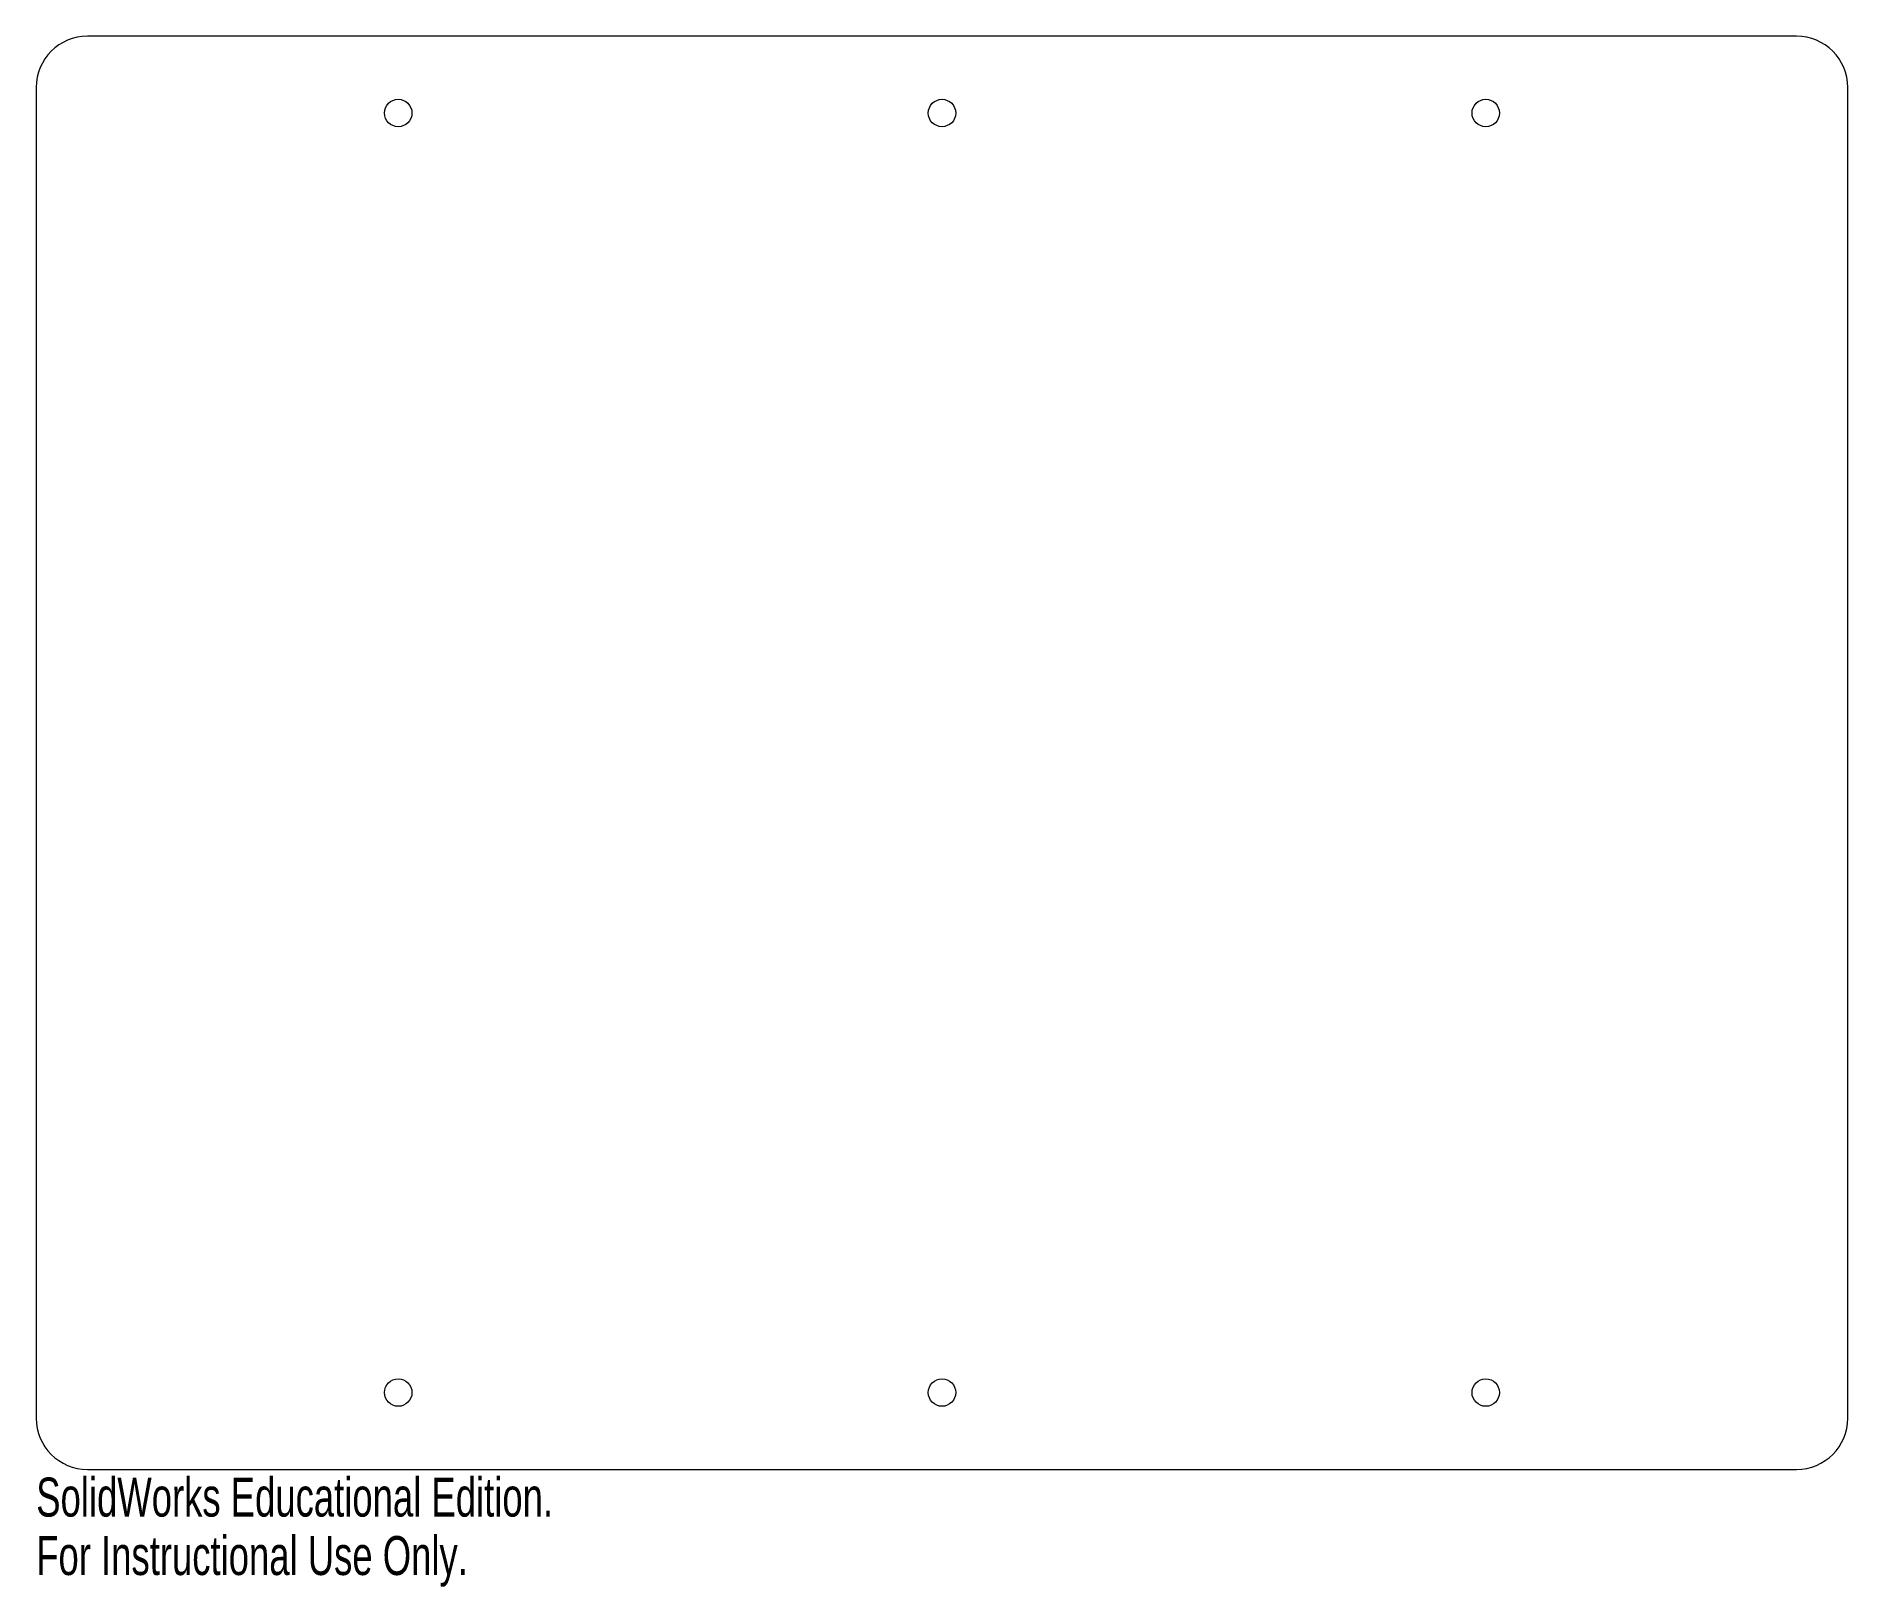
# Model space of a CAD drawing. Header units: inches. Extents: x -4.43 to 4.43, y -4.07 to 3.5.
import ezdxf

# ---------------------------------------------------------------- set-up
doc = ezdxf.new("R2010")
doc.units = ezdxf.units.IN
doc.header["$MEASUREMENT"] = 0
doc.styles.add('SLDTEXTSTYLE0', font='TXT', dxfattribs={"width": 0.7})

msp = doc.modelspace()

# ---------------------------------------------------------------- linework, layer by layer
at = {"color": 7, "linetype": 'Continuous', "lineweight": 15}
for p, q in [((4.175, 3.5), (-4.175, 3.5)), ((-4.425, 3.25), (-4.425, -3.25)), ((4.425, -3.25), (4.425, 3.25)), ((-4.175, -3.5), (4.175, -3.5))]:
    msp.add_line(p, q, dxfattribs=at)
for centre in [(-2.6563, 3.125), (0, 3.125), (2.6562, 3.125), (-2.6563, -3.125), (0, -3.125), (2.6562, -3.125)]:
    msp.add_circle(centre, 0.0669, dxfattribs=at)
for centre, start, end in [((-4.175, 3.25), 90, 180), ((4.175, 3.25), 0, 90), ((-4.175, -3.25), 180, 270), ((4.175, -3.25), 270, 0)]:
    msp.add_arc(centre, 0.25, start, end, dxfattribs=at)

# ---------------------------------------------------------------- texts
at = {"color": 7, "linetype": 'Continuous', "char_height": 0.1903, "attachment_point": 1, "style": 'SLDTEXTSTYLE0'}
for s, insert in [('SolidWorks Educational Edition.', (-4.425, -3.5401)), ('For Instructional Use Only.', (-4.425, -3.8256))]:
    msp.add_mtext(s, dxfattribs=dict(at, insert=insert))

doc.saveas('drawing.dxf')
